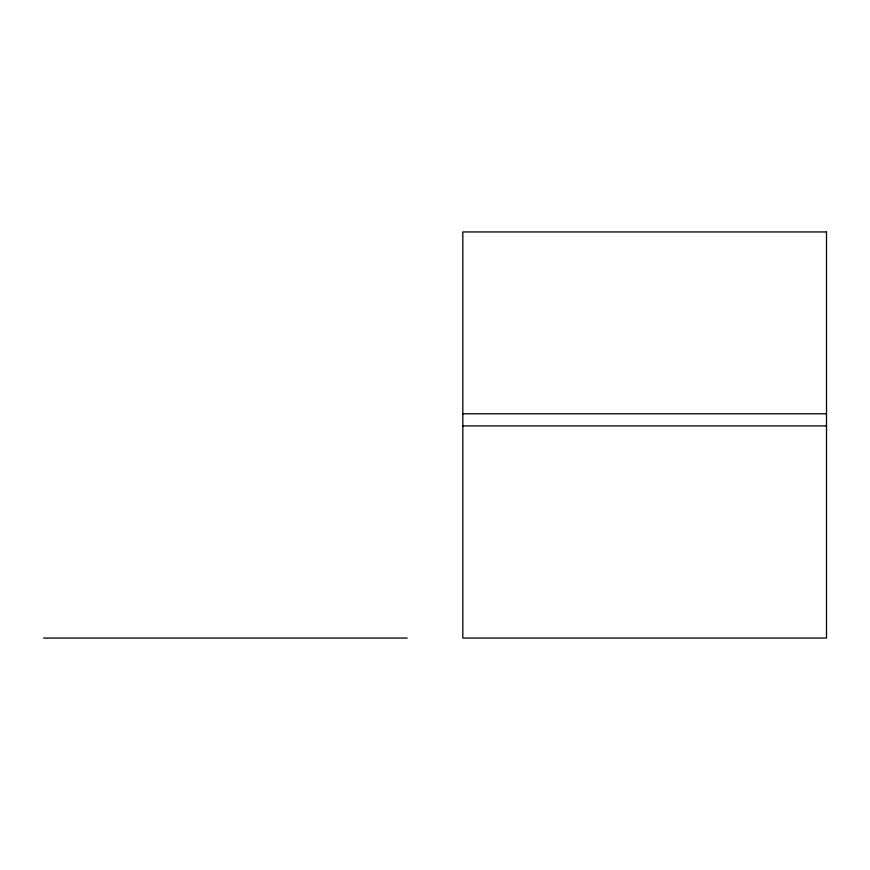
<?xml version="1.0" encoding="UTF-8"?>
<svg xmlns="http://www.w3.org/2000/svg" width="870" height="870" viewBox="0 0 870 870"><rect width="100%" height="100%" fill="white"/><g stroke="black" fill="none" stroke-linecap="round" stroke-linejoin="round"><path stroke-width="1.3" d="M462.818 413.783L826.5 413.783M462.818 425.908L826.5 425.908M43.5 638.058L407.182 638.058M826.5 231.942L462.818 231.942L462.818 638.058L826.5 638.058L826.5 231.942"/></g></svg>
